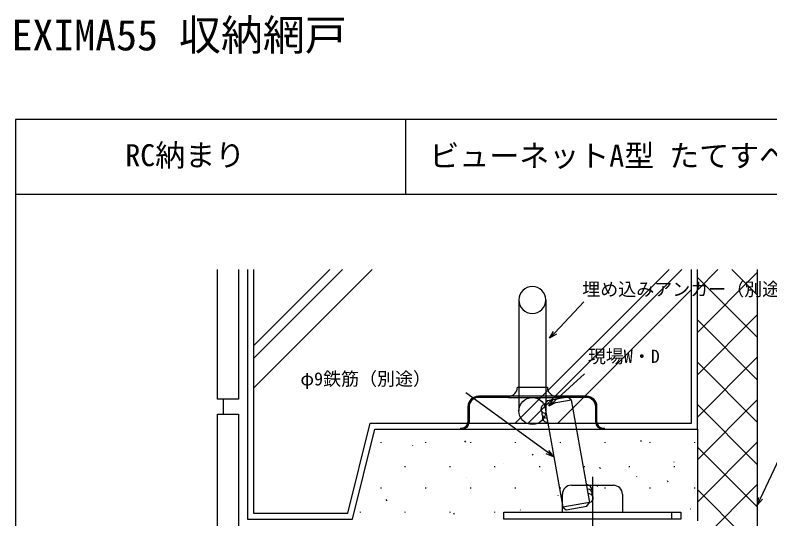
# Model space of a CAD drawing. Units: millimetres, scale not verified. Extents: x -437 to 438, y -344 to 341.
# Drawn here: x -436.9 to -185.3, y 173.1 to 341.1 of the extents above; entities that cross this region are included whole.
import ezdxf
from ezdxf.enums import TextEntityAlignment as Align

# ---------------------------------------------------------------- set-up
doc = ezdxf.new("R2010")
doc.units = ezdxf.units.MM
doc.header["$LTSCALE"] = 2
for name, color, linetype in [('0-1_USER1', 3, 'Continuous'), ('0-5_YKK_13', 4, 'Continuous'), ('0-7_YKK_D', 6, 'Continuous'), ('0-8_YKK_ZWAK', 7, 'Continuous'), ('0-9_YSS_K', 3, 'Continuous')]:
    doc.layers.add(name, color=color, linetype=linetype)
doc.styles.add('ＭＳ ゴシック', font='')
doc.styles.get('ＭＳ ゴシック').set_extended_font_data('MS Gothic')

msp = doc.modelspace()

# ---------------------------------------------------------------- linework, layer by layer
at = {"layer": '0-5_YKK_13'}
for p, q in [((-268.951, 246.113), (-268.951, 209.113)), ((-259.951, 246.113), (-259.951, 209.113)), ((-269.451, 217.013), (-259.451, 217.013)), ((-272.451, 214.013), (-282.451, 214.013)), ((-256.451, 214.013), (-272.451, 214.013)), ((-246.451, 214.013), (-256.451, 214.013)), ((-272.451, 213.613), (-282.451, 213.613)), ((-272.451, 213.613), (-256.451, 213.613)), ((-246.451, 213.613), (-256.451, 213.613)), ((-285.951, 210.513), (-285.951, 205.413)), ((-285.551, 210.513), (-285.551, 205.413)), ((-243.351, 205.413), (-243.351, 210.513)), ((-242.951, 205.413), (-242.951, 210.513)), ((-288.451, 203.413), (-288.451, 203.013)), ((-288.451, 203.413), (-287.951, 203.413)), ((-288.451, 203.013), (-287.951, 203.013)), ((-287.951, 203.013), (-240.951, 203.013)), ((-240.951, 203.413), (-240.451, 203.413)), ((-240.951, 203.013), (-240.451, 203.013)), ((-240.451, 203.013), (-240.451, 203.413)), ((-244.451, 187.094), (-244.451, 167.642)), ((-251.451, 184.313), (-237.451, 184.313)), ((-254.451, 175.313), (-254.451, 181.313)), ((-234.451, 181.313), (-234.451, 175.313)), ((-218.126, 175.313), (-218.126, 173.013))]:
    msp.add_line(p, q, dxfattribs=at)
msp.add_lwpolyline([(-214.951, 173.013), (-273.951, 173.013), (-273.951, 175.313), (-214.951, 175.313)], close=True, dxfattribs=at)
msp.add_circle((-264.451, 209.113), 4.5, dxfattribs=at)
for centre, radius, start, end in [((-264.451, 246.113), 4.5, 0, 180), ((-264.451, 246.113), 4.5, 180, 0), ((-272.451, 217.013), 3, 270, 0), ((-256.451, 217.013), 3, 180, 270), ((-282.451, 210.513), 3.5, 90, 180), ((-246.451, 210.513), 3.5, 0, 90), ((-282.451, 210.513), 3.1, 90, 180), ((-246.451, 210.513), 3.1, 0, 90), ((-287.951, 205.413), 2.4, 270, 0), ((-287.951, 205.413), 2, 270, 0), ((-240.951, 205.413), 2.4, 180, 270), ((-240.951, 205.413), 2, 180, 270), ((-251.451, 181.313), 3, 89.99998, 180.00002), ((-237.451, 181.313), 3, 0, 89.99998)]:
    msp.add_arc(centre, radius, start, end, dxfattribs=at)
at = {"layer": '0-7_YKK_D'}
for points in [[(-258.703, 233.32), (-256.958, 235.179), (-247.319, 245.449)], [(-256.46, 234.711), (-258.703, 233.32), (-257.456, 235.646)], [(-258.978, 210.661), (-257.088, 212.374), (-247.072, 221.45)], [(-257.409, 193.845), (-259.469, 195.348), (-286.676, 215.198)], [(-256.629, 211.867), (-258.978, 210.661), (-257.547, 212.88)], [(-189.451, 177.653), (-188.366, 179.961), (-174.85, 208.726)], [(-259.067, 195.9), (-257.409, 193.845), (-259.872, 194.796)], [(-187.748, 179.67), (-189.451, 177.653), (-188.985, 180.252)]]:
    msp.add_lwpolyline(points, dxfattribs=at)
at = {"layer": '0-8_YKK_ZWAK'}
for p, q in [((-436.8, 306.3), (-436.8, -343.7)), ((438.2, 306.3), (-436.8, 306.3)), ((-306.8, 306.3), (-306.8, 281.3)), ((438.2, 281.3), (-436.8, 281.3))]:
    msp.add_line(p, q, dxfattribs=at)
at = {"layer": '0-9_YSS_K'}
for p, q in [((-357.451, 230.847), (-331.998, 256.3)), ((-357.451, 226.604), (-327.755, 256.3)), ((-357.451, 216.705), (-317.856, 256.3)), ((-270.147, 205.013), (-218.861, 256.3)), ((-265.905, 205.013), (-214.618, 256.3)), ((-209.451, 249.428), (-202.579, 256.3)), ((-209.451, 235.286), (-189.451, 255.286)), ((-189.451, 247.791), (-197.96, 256.3)), ((-189.451, 256.3), (-189.451, 163.013)), ((-189.451, 233.649), (-209.451, 253.649)), ((-256.005, 205.013), (-211.451, 249.568)), ((-209.451, 221.144), (-189.451, 241.144)), ((-189.451, 219.507), (-209.451, 239.507)), ((-209.451, 207.002), (-189.451, 227.002)), ((-189.451, 205.365), (-209.451, 225.365)), ((-367.451, 208.013), (-367.451, 213.013)), ((-251.518, 212.865), (-245.436, 178.561)), ((-209.451, 192.859), (-189.451, 212.859)), ((-260.38, 211.294), (-254.298, 176.99)), ((-189.451, 191.223), (-209.451, 211.223)), ((-209.451, 203.013), (-209.451, 172.513)), ((-287.084, 199.149), (-286.808, 198.732)), ((-228.436, 199.329), (-228.16, 198.912)), ((-315.012, 198.735), (-315.012, 198.485)), ((-304.481, 197.544), (-304.464, 197.497)), ((-300.062, 198.735), (-300.062, 198.485)), ((-285.112, 198.735), (-285.112, 198.485)), ((-270.162, 198.735), (-270.162, 198.485)), ((-255.212, 198.735), (-255.212, 198.485)), ((-247.798, 197.927), (-247.781, 197.88)), ((-240.262, 198.735), (-240.262, 198.485)), ((-225.312, 198.735), (-225.312, 198.485)), ((-210.362, 198.735), (-210.362, 198.485)), ((-209.451, 178.717), (-189.451, 198.717)), ((-189.451, 177.08), (-209.451, 197.08)), ((-317.533, 194.29), (-317.525, 194.267)), ((-264.568, 194.726), (-264.292, 194.31)), ((-260.859, 194.697), (-260.842, 194.65)), ((-274.003, 191.703), (-273.986, 191.656)), ((-217.32, 192.086), (-217.303, 192.039)), ((-306.937, 190.66), (-306.937, 190.41)), ((-291.987, 190.66), (-291.987, 190.41)), ((-277.037, 190.66), (-277.037, 190.41)), ((-262.087, 190.66), (-262.087, 190.41)), ((-247.137, 190.66), (-247.137, 190.41)), ((-242.052, 190.304), (-241.776, 189.887)), ((-232.187, 190.66), (-232.187, 190.41)), ((-217.237, 190.66), (-217.237, 190.41)), ((-286.48, 186.823), (-286.463, 186.776)), ((-229.797, 187.206), (-229.78, 187.159)), ((-242.857, 183.976), (-242.841, 183.929)), ((-219.536, 185.882), (-219.26, 185.465)), ((-209.451, 164.575), (-189.451, 184.575)), ((-315.012, 183.535), (-315.012, 183.285)), ((-300.062, 183.535), (-300.062, 183.285)), ((-299.541, 183.593), (-299.524, 183.546)), ((-285.112, 183.535), (-285.112, 183.285)), ((-270.162, 183.535), (-270.162, 183.285)), ((-255.212, 183.535), (-255.212, 183.285)), ((-240.262, 183.535), (-240.262, 183.285)), ((-225.312, 183.535), (-225.312, 183.285)), ((-210.362, 183.535), (-210.362, 183.285)), ((-189.526, 163.013), (-209.451, 182.938)), ((-313.295, 179.557), (-313.019, 179.141)), ((-312.685, 180.598), (-312.668, 180.551)), ((-256.002, 180.982), (-255.985, 180.935)), ((-211.795, 176.485), (-211.779, 176.438)), ((-321.887, 175.46), (-321.887, 175.21)), ((-306.937, 175.46), (-306.937, 175.21)), ((-291.987, 175.46), (-291.987, 175.21)), ((-290.779, 175.135), (-290.503, 174.718)), ((-277.037, 175.46), (-277.037, 175.21)), ((-268.479, 176.102), (-268.462, 176.055)), ((-262.087, 175.46), (-262.087, 175.21)), ((-247.137, 175.46), (-247.137, 175.21)), ((-232.187, 175.46), (-232.187, 175.21)), ((-217.237, 175.46), (-217.237, 175.21)), ((-224.856, 173.255), (-224.84, 173.208))]:
    msp.add_line(p, q, dxfattribs=at)
for points in [[(-362.451, 256.3), (-362.451, 213.013), (-369.451, 213.013), (-369.451, 256.3)], [(-359.451, 256.3), (-359.451, 173.013), (-324.451, 173.013), (-316.951, 203.013), (-209.451, 203.013), (-209.451, 256.3)], [(-357.451, 256.3), (-357.451, 175.013), (-326.012, 175.013), (-318.512, 205.013), (-211.451, 205.013), (-211.451, 256.3)]]:
    msp.add_lwpolyline(points, dxfattribs=at)
for points in [[(-260.38, 211.294), (-251.518, 212.865), (-252.677, 213.675), (-259.57, 212.453)], [(-362.451, 170.013), (-324.451, 170.013), (-324.451, 163.013), (-369.451, 163.013), (-369.451, 208.013), (-362.451, 208.013)], [(-245.439, 178.56), (-254.301, 176.989), (-253.142, 176.179), (-246.249, 177.401)]]:
    msp.add_lwpolyline(points, close=True, dxfattribs=at)
for centre, start, end in [((-260.118, 209.817), 100.04394, 280.04392), ((-259.857, 208.34), 160.04391, 280.04392), ((-259.595, 206.863), 160.04391, 280.04392), ((-246.227, 182.99), 340.04391, 100.04392), ((-245.965, 181.513), 340.04391, 100.04392), ((-245.703, 180.036), 280.04394, 100.04392)]:
    msp.add_arc(centre, 1.5, start, end, dxfattribs=at)

# ---------------------------------------------------------------- texts
at = {"layer": '0-1_USER1', "style": 'ＭＳ ゴシック'}
for s, height, p in [('EXIMA55 収納網戸', 10.26, (-438.149, 326.238)), ('RC納まり', 7.331, (-400.209, 288.516)), ('ビューネットA型 たてすべり出し窓', 7.331, (-298.822, 288.317))]:
    msp.add_text(s, height=height, dxfattribs=at).set_placement(p, align=Align.BOTTOM_LEFT)
at = {"layer": '0-7_YKK_D', "style": 'ＭＳ ゴシック'}
for s, p in [('埋め込みアンカー（別途）', (-247.83, 246.164)), ('現場W・D', (-245.981, 223.802)), ('φ9鉄筋（別途）', (-341.801, 216.289))]:
    msp.add_text(s, height=4.399, dxfattribs=at).set_placement(p, align=Align.BOTTOM_LEFT)

doc.saveas('drawing.dxf')
